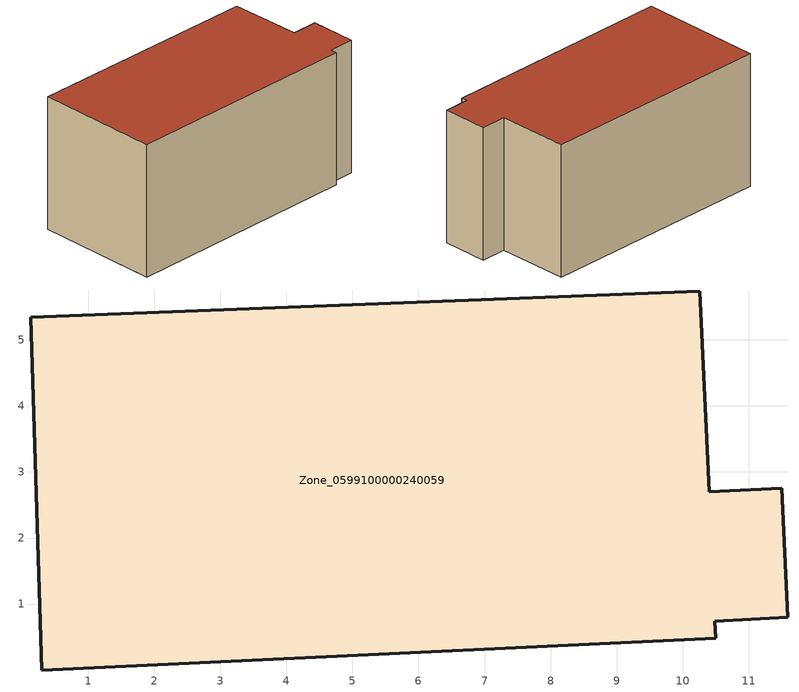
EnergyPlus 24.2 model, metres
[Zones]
Zone_0599100000240059
 floor ground (C_G): 10.4,2.7 11.5,2.75 11.59,0.8 10.49,0.74 10.5,0.48 0.29,0 0.13,5.34 10.26,5.74 z0
 wall outside (C_F): 0.13,5.34 0.29,0 10.5,0.48 10.49,0.74 11.59,0.8 11.5,2.75 10.4,2.7 10.26,5.74 0.13,5.34 z0:5.69
 roof outside (C_R): 0.29,0 10.5,0.48 10.49,0.74 11.59,0.8 11.5,2.75 10.4,2.7 10.26,5.74 0.13,5.34 z5.69
[BUILDING]
Pand.0599100000240059: North Axis=0; Terrain=City; Loads Convergence Tolerance Value=0.04; Temperature Convergence Tolerance Value=0.4; Solar Distribution=FullExterior; Maximum Number of Warmup Days=25; Minimum Number of Warmup Days=1
[Site:Location]
Rotterdam.The.Hague.AP_ZH_NLD Design_Conditions: Latitude=51.96; Longitude=4.45; Time Zone=1; Elevation=-4.5
[SITE:GROUNDTEMPERATURE:BUILDINGSURFACE]
18, 18, 18, 18, 18, 18, 18, 18, 18, 18, 18, 18
[MATERIAL] Thermal Absorptance=0.9; Solar Absorptance=0.7; Visible Absorptance=0.7
Name | Roughness | Thickness | Conductivity | Density | Specific Heat
G.TC.1946-1964 | MediumSmooth | 0.15 | 1 | 540 | 1210
F.TC.1946-1964 | Rough | 0.3 | 0.857143 | 1920 | 840
R.TC.1946-1964 | MediumRough | 0.2 | 0.235294 | 1500 | 1000
[CONSTRUCTION]
C_G: G.TC.1946-1964
C_F: F.TC.1946-1964
C_R: R.TC.1946-1964
[ZONE]
Zone_0599100000240059: Type=1; Multiplier=1; Ceiling Height=Autocalculate; Volume=Autocalculate; Floor Area=autocalculate; Part of Total Floor Area=Yes
[ZONEINFILTRATION:DESIGNFLOWRATE]
Infil_Zone_0599100000240059: Zone or ZoneList or Space or SpaceList=Zone_0599100000240059; Schedule=AlwaysOn; Design Flow Rate Calculation Method=Flow/Area; Flow Rate per Floor Area=0.003; Constant Term Coefficient=1; Temperature Term Coefficient=0; Velocity Term Coefficient=0; Velocity Squared Term Coefficient=0
[HVACTEMPLATE:ZONE:IDEALLOADSAIRSYSTEM]
Zone_0599100000240059: Maximum Heating Supply Air Temperature=50; Minimum Cooling Supply Air Temperature=13; Maximum Heating Supply Air Humidity Ratio=0.0156; Minimum Cooling Supply Air Humidity Ratio=0.0077; Heating Limit=NoLimit; Cooling Limit=NoLimit; Dehumidification Control Type=ConstantSensibleHeatRatio; Cooling Sensible Heat Ratio=0.7; Dehumidification Setpoint=60; Humidification Control Type=None; Humidification Setpoint=30; Outdoor Air Method=None; Outdoor Air Flow Rate per Person=0.00944; Outdoor Air Flow Rate per Zone Floor Area=0; Outdoor Air Flow Rate per Zone=0; Demand Controlled Ventilation Type=None; Outdoor Air Economizer Type=NoEconomizer; Heat Recovery Type=None; Sensible Heat Recovery Effectiveness=0.7; Latent Heat Recovery Effectiveness=0.65
[ZONECONTROL:THERMOSTAT]
ThermostatControl_Zone_0599100000240059: Zone or ZoneList=Zone_0599100000240059; Control Type Schedule=DualSetpointControlType; Control 1=Thermostat_Zone_0599100000240059; Temperature Difference Between Cutout And Setpoint=0
[THERMOSTATSETPOINT:DUALSETPOINT]
Thermostat_Zone_0599100000240059: Heating Setpoint Temperature Schedule=HeatingSetpoint_Zone_0599100000240059; Cooling Setpoint Temperature Schedule=CoolingSetpoint_Zone_0599100000240059
[SCHEDULE:COMPACT]
HeatingSetpoint_Zone_0599100000240059: Through: 12/31, For: AllDays, Until: 24:00, 21
CoolingSetpoint_Zone_0599100000240059: Through: 12/31, For: AllDays, Until: 24:00, 24
DualSetpointControlType: Through: 12/31, For: AllDays, Until: 24:00, 4
AlwaysOn: Through: 12/31, For: AllDays, Until: 24:00, 1
